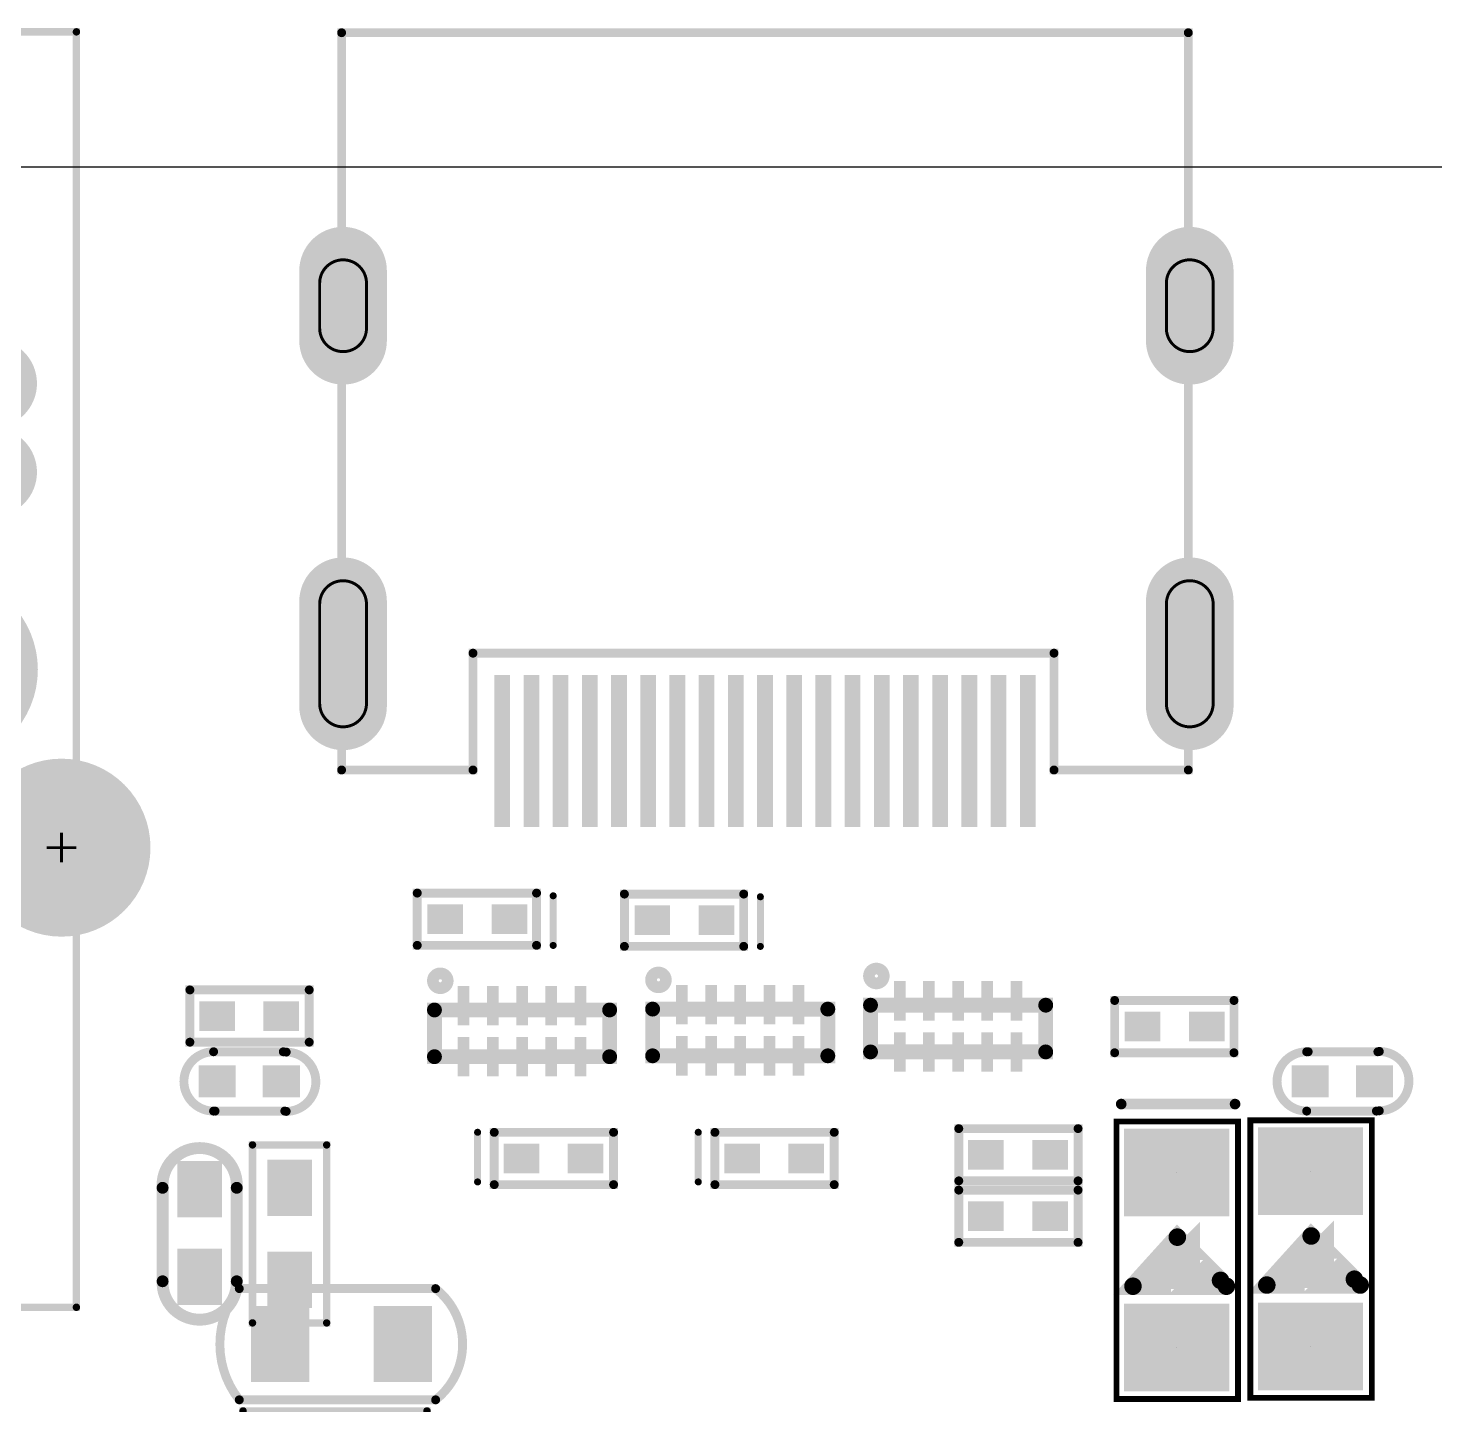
# Model space of a CAD drawing. Extents: x 68 to 180, y 55 to 144.
# Drawn here: x 100.83 to 124.92, y 116.57 to 140.15 of the extents above; entities that cross this region are included whole.
import ezdxf

# ---------------------------------------------------------------- set-up
doc = ezdxf.new("R2010")
doc.units = 0
doc.header["$MEASUREMENT"] = 0
doc.layers.get('0').update_dxf_attribs({"linetype": 'CONTINUOUS'})
for name, color, linetype in [('BOARD_OUTLINE_00', 2, 'CONTINUOUS'), ('DRIL_NPLTE_THRU_01', 16, 'CONTINUOUS'), ('DRIL_NPLTE_THRU_02', 4, 'CONTINUOUS'), ('DRIL_NPLTE_THRU_03', 96, 'CONTINUOUS'), ('DRIL_NPLTE_THRU_04', 136, 'CONTINUOUS'), ('DRIL_NPLTE_THRU_05', 34, 'CONTINUOUS'), ('DRIL_NPLTE_THRU_06', 176, 'CONTINUOUS'), ('DRIL_PLTE_THRU_01', 16, 'CONTINUOUS'), ('DRIL_PLTE_THRU_02', 4, 'CONTINUOUS'), ('DRIL_PLTE_THRU_03', 96, 'CONTINUOUS'), ('DRIL_PLTE_THRU_04', 136, 'CONTINUOUS'), ('DRIL_PLTE_THRU_05', 34, 'CONTINUOUS'), ('DRIL_PLTE_THRU_06', 176, 'CONTINUOUS'), ('DRIL_SYMBOL', 2, 'CONTINUOUS'), ('PADS_BOT', 5, 'CONTINUOUS'), ('PADS_INNER', 1, 'CONTINUOUS'), ('PADS_TOP', 1, 'CONTINUOUS'), ('PADS_XR_04', 4, 'CONTINUOUS'), ('PART_BOT_2DLINE_00', 253, 'CONTINUOUS'), ('PART_TOP_2DLINE_00', 67, 'CONTINUOUS'), ('PART_TOP_2DLINE_129', 130, 'CONTINUOUS')]:
    doc.layers.add(name, color=color, linetype=linetype)

# ---------------------------------------------------------------- blocks, each defined once
blk = doc.blocks.new('BOARD_5728')
at = {"layer": 'BOARD_OUTLINE_00', "const_width": 0.0254}
blk.add_lwpolyline([(0, -12.664, -0.306685), (1, -11.664), (110.44, -11.664, -0.233627), (111.44, -12.664), (111.44, -92.464, -0.199366), (110.44, -93.464), (1, -93.464, -0.298113), (0, -92.464), (0, -85.073), (12, -85.073), (12, -50.989), (2.337, -50.989), (2.356, -32.194), (0, -32.194)], format="xyb", close=True, dxfattribs=at)
blk = doc.blocks.new('SMOOTH_0$2032')
at = {"const_width": 0.1016}
blk.add_lwpolyline([(-0.0508, 0, 1), (0.0508, 0, 1)], format="xyb", close=True, dxfattribs=at)
blk = doc.blocks.new('PART_BODY_TOP_5734')
at = {"layer": 'PART_TOP_2DLINE_00', "const_width": 0.2032}
blk.add_lwpolyline([(-0.025146, 0.635), (1.575054, 0.635, -1.036434944), (1.575054, -0.635), (-0.025146, -0.635, -1.07236871)], format="xyb", close=True, dxfattribs=at)
at = {"layer": 'PART_TOP_2DLINE_00'}
for p in [(-0.025146, 0.635), (1.575054, 0.635), (-0.025146, -0.635), (1.575054, -0.635)]:
    blk.add_blockref('SMOOTH_0$2032', p, dxfattribs=at)
blk = doc.blocks.new('DRIL_HOLE_0')
blk.add_lwpolyline([(0, 0, 1), (0, 0, 1)], format="xyb", close=True)
blk = doc.blocks.new('PAD_0')
blk.add_lwpolyline([(0, 0, 1), (0, 0, 1)], format="xyb", close=True)
blk = doc.blocks.new('PAD_7')
at = {"const_width": 0.762}
blk.add_lwpolyline([(-0.4826, 0), (0.4826, 0)], dxfattribs=at)
blk = doc.blocks.new('STK_TOP_19')
at = {"layer": 'DRIL_PLTE_THRU_01'}
blk.add_blockref('DRIL_HOLE_0', (0, 0), dxfattribs=at)
at = {"layer": 'DRIL_PLTE_THRU_02'}
blk.add_blockref('DRIL_HOLE_0', (0, 0), dxfattribs=at)
at = {"layer": 'DRIL_PLTE_THRU_03'}
blk.add_blockref('DRIL_HOLE_0', (0, 0), dxfattribs=at)
at = {"layer": 'DRIL_PLTE_THRU_04'}
blk.add_blockref('DRIL_HOLE_0', (0, 0), dxfattribs=at)
at = {"layer": 'DRIL_PLTE_THRU_05'}
blk.add_blockref('DRIL_HOLE_0', (0, 0), dxfattribs=at)
at = {"layer": 'DRIL_PLTE_THRU_06'}
blk.add_blockref('DRIL_HOLE_0', (0, 0), dxfattribs=at)
at = {"layer": 'PADS_BOT'}
blk.add_blockref('PAD_0', (0, 0), dxfattribs=at)
at = {"layer": 'PADS_INNER'}
blk.add_blockref('PAD_0', (0, 0), dxfattribs=at)
at = {"layer": 'PADS_TOP'}
blk.add_blockref('PAD_7', (0, 0), dxfattribs=at)
blk = doc.blocks.new('SYM_TOP_17')
for name, p in [('PART_BODY_TOP_5734', (0, 0)), ('STK_TOP_19', (0, 0)), ('STK_TOP_19', (1.500124, 0))]:
    blk.add_blockref(name, p)
blk = doc.blocks.new('PART_TOP_42')
blk.add_blockref('SYM_TOP_17', (0, 0))
blk = doc.blocks.new('SMOOTH_0$1524')
at = {"const_width": 0.0762}
blk.add_lwpolyline([(-0.0381, 0, 1), (0.0381, 0, 1)], format="xyb", close=True, dxfattribs=at)
blk = doc.blocks.new('PART_BODY_BOT_5737')
at = {"layer": 'PART_BOT_2DLINE_00', "const_width": 0.1524}
blk.add_lwpolyline([(-1.750822, 0.96266), (1.61183, 0.96266, -0.486113236), (1.61183, -0.94234), (-1.750822, -0.94234, -0.348726164)], format="xyb", close=True, dxfattribs=at)
at = {"layer": 'PART_BOT_2DLINE_00'}
for p in [(-1.750822, 0.96266), (1.61183, 0.96266), (-1.750822, -0.94234), (1.61183, -0.94234)]:
    blk.add_blockref('SMOOTH_0$1524', p, dxfattribs=at)
blk = doc.blocks.new('PAD_8')
at = {"const_width": 0.999998}
blk.add_lwpolyline([(-0.649986, 0), (0.649986, 0)], dxfattribs=at)
blk = doc.blocks.new('STK_BOT_21')
at = {"layer": 'DRIL_PLTE_THRU_01'}
blk.add_blockref('DRIL_HOLE_0', (0, 0), dxfattribs=at)
at = {"layer": 'DRIL_PLTE_THRU_02'}
blk.add_blockref('DRIL_HOLE_0', (0, 0), dxfattribs=at)
at = {"layer": 'DRIL_PLTE_THRU_03'}
blk.add_blockref('DRIL_HOLE_0', (0, 0), dxfattribs=at)
at = {"layer": 'DRIL_PLTE_THRU_04'}
blk.add_blockref('DRIL_HOLE_0', (0, 0), dxfattribs=at)
at = {"layer": 'DRIL_PLTE_THRU_05'}
blk.add_blockref('DRIL_HOLE_0', (0, 0), dxfattribs=at)
at = {"layer": 'DRIL_PLTE_THRU_06'}
blk.add_blockref('DRIL_HOLE_0', (0, 0), dxfattribs=at)
at = {"layer": 'PADS_BOT', "rotation": 90}
blk.add_blockref('PAD_8', (0, 0), dxfattribs=at)
at = {"layer": 'PADS_INNER'}
blk.add_blockref('PAD_0', (0, 0), dxfattribs=at)
at = {"layer": 'PADS_TOP'}
blk.add_blockref('PAD_0', (0, 0), dxfattribs=at)
blk = doc.blocks.new('SYM_BOT_20')
for name, p in [('PART_BODY_BOT_5737', (0, 0)), ('STK_BOT_21', (-1.050036, 0.004572)), ('STK_BOT_21', (1.050036, 0.004572))]:
    blk.add_blockref(name, p)
blk = doc.blocks.new('PART_BOT_54')
blk.add_blockref('SYM_BOT_20', (0, 0))
blk = doc.blocks.new('SMOOTH_0$127')
at = {"const_width": 0.0635}
blk.add_lwpolyline([(-0.03175, 0, 1), (0.03175, 0, 1)], format="xyb", close=True, dxfattribs=at)
blk = doc.blocks.new('PART_BODY_BOT_5740')
at = {"layer": 'PART_BOT_2DLINE_00', "const_width": 0.127}
blk.add_lwpolyline([(-1.6, 1.25), (1.55, 1.25), (1.55, -1.25), (-1.6, -1.25)], close=True, dxfattribs=at)
at = {"layer": 'PART_BOT_2DLINE_00'}
for p in [(-1.6, 1.25), (1.55, 1.25), (-1.6, -1.25), (1.55, -1.25)]:
    blk.add_blockref('SMOOTH_0$127', p, dxfattribs=at)
blk = doc.blocks.new('PAD_9')
at = {"const_width": 1}
blk.add_lwpolyline([(-1.1, 0), (1.1, 0)], dxfattribs=at)
blk = doc.blocks.new('STK_BOT_25')
at = {"layer": 'DRIL_NPLTE_THRU_01'}
blk.add_blockref('DRIL_HOLE_0', (0, 0), dxfattribs=at)
at = {"layer": 'DRIL_NPLTE_THRU_02'}
blk.add_blockref('DRIL_HOLE_0', (0, 0), dxfattribs=at)
at = {"layer": 'DRIL_NPLTE_THRU_03'}
blk.add_blockref('DRIL_HOLE_0', (0, 0), dxfattribs=at)
at = {"layer": 'DRIL_NPLTE_THRU_04'}
blk.add_blockref('DRIL_HOLE_0', (0, 0), dxfattribs=at)
at = {"layer": 'DRIL_NPLTE_THRU_05'}
blk.add_blockref('DRIL_HOLE_0', (0, 0), dxfattribs=at)
at = {"layer": 'DRIL_NPLTE_THRU_06'}
blk.add_blockref('DRIL_HOLE_0', (0, 0), dxfattribs=at)
at = {"layer": 'PADS_BOT', "rotation": 90}
blk.add_blockref('PAD_9', (0, 0), dxfattribs=at)
at = {"layer": 'PADS_INNER'}
blk.add_blockref('PAD_0', (0, 0), dxfattribs=at)
at = {"layer": 'PADS_TOP'}
blk.add_blockref('PAD_0', (0, 0), dxfattribs=at)
blk = doc.blocks.new('SYM_BOT_23')
for name, p in [('STK_BOT_25', (-0.85, 0)), ('STK_BOT_25', (0.85, 0)), ('PART_BODY_BOT_5740', (0, 0))]:
    blk.add_blockref(name, p)
blk = doc.blocks.new('PART_BOT_56')
blk.add_blockref('SYM_BOT_23', (0, 0))
blk = doc.blocks.new('SMOOTH_0$0508')
at = {"const_width": 0.0254}
blk.add_lwpolyline([(-0.0127, 0, 1), (0.0127, 0, 1)], format="xyb", close=True, dxfattribs=at)
blk = doc.blocks.new('PART_BODY_TOP_5752')
at = {"layer": 'PART_TOP_2DLINE_00', "const_width": 0.152}
blk.add_lwpolyline([(11.75, -0.325), (11.75, 12.3), (-2.75, 12.3), (-2.75, -0.325), (-0.5, -0.325), (-0.5, 1.675), (9.45, 1.675), (9.45, -0.325)], close=True, dxfattribs=at)
at = {"layer": 'PART_TOP_2DLINE_129', "const_width": 0.0508}
for points in [[(-3.126, 7.24), (-3.126, 8.01, -1), (-2.324, 8.01), (-2.324, 7.24, -1)], [(11.374, 7.24), (11.374, 8.01, -1), (12.176, 8.01), (12.176, 7.24, -1)], [(-3.126, 0.815), (-3.126, 2.515, -1), (-2.324, 2.515), (-2.324, 0.815, -1)], [(11.374, 0.815), (11.374, 2.515, -1), (12.176, 2.515), (12.176, 0.815, -1)]]:
    blk.add_lwpolyline(points, format="xyb", close=True, dxfattribs=at)
at = {"layer": 'PART_TOP_2DLINE_00'}
for p in [(-2.75, 12.3), (11.75, 12.3), (-0.5, 1.675), (9.45, 1.675), (-2.75, -0.325), (-0.5, -0.325), (9.45, -0.325), (11.75, -0.325)]:
    blk.add_blockref('SMOOTH_0$1524', p, dxfattribs=at)
at = {"layer": 'PART_TOP_2DLINE_129'}
for p in [(-3.126, 8.01), (11.374, 8.01), (-3.126, 7.24), (11.374, 7.24), (-3.126, 2.515), (11.374, 2.515), (-3.126, 0.815), (11.374, 0.815)]:
    blk.add_blockref('SMOOTH_0$0508', p, dxfattribs=at)
blk = doc.blocks.new('PAD_26')
at = {"const_width": 0.27}
blk.add_lwpolyline([(-1.3, 0), (1.3, 0)], dxfattribs=at)
blk = doc.blocks.new('STK_TOP_44')
at = {"layer": 'DRIL_PLTE_THRU_01'}
blk.add_blockref('DRIL_HOLE_0', (0, 0), dxfattribs=at)
at = {"layer": 'DRIL_PLTE_THRU_02'}
blk.add_blockref('DRIL_HOLE_0', (0, 0), dxfattribs=at)
at = {"layer": 'DRIL_PLTE_THRU_03'}
blk.add_blockref('DRIL_HOLE_0', (0, 0), dxfattribs=at)
at = {"layer": 'DRIL_PLTE_THRU_04'}
blk.add_blockref('DRIL_HOLE_0', (0, 0), dxfattribs=at)
at = {"layer": 'DRIL_PLTE_THRU_05'}
blk.add_blockref('DRIL_HOLE_0', (0, 0), dxfattribs=at)
at = {"layer": 'DRIL_PLTE_THRU_06'}
blk.add_blockref('DRIL_HOLE_0', (0, 0), dxfattribs=at)
at = {"layer": 'PADS_BOT'}
blk.add_blockref('PAD_0', (0, 0), dxfattribs=at)
at = {"layer": 'PADS_INNER'}
blk.add_blockref('PAD_0', (0, 0), dxfattribs=at)
at = {"layer": 'PADS_TOP', "rotation": 90}
blk.add_blockref('PAD_26', (0, 0), dxfattribs=at)
blk = doc.blocks.new('DRIL_SLOT_0003100062000000900')
at = {"const_width": 0.4}
blk.add_lwpolyline([(0.2, -0.4), (0.2, 0.4, 1), (-0.2, 0.4), (-0.2, -0.4, 1)], format="xyb", close=True, dxfattribs=at)
blk = doc.blocks.new('PAD_27')
at = {"const_width": 0.75}
blk.add_lwpolyline([(-0.6, -0.375), (0.6, -0.375, 1), (0.6, 0.375), (-0.6, 0.375, 1)], format="xyb", close=True, dxfattribs=at)
blk = doc.blocks.new('STK_TOP_45')
at = {"layer": 'DRIL_PLTE_THRU_01'}
blk.add_blockref('DRIL_SLOT_0003100062000000900', (0, 0), dxfattribs=at)
at = {"layer": 'DRIL_PLTE_THRU_02'}
blk.add_blockref('DRIL_SLOT_0003100062000000900', (0, 0), dxfattribs=at)
at = {"layer": 'DRIL_PLTE_THRU_03'}
blk.add_blockref('DRIL_SLOT_0003100062000000900', (0, 0), dxfattribs=at)
at = {"layer": 'DRIL_PLTE_THRU_04'}
blk.add_blockref('DRIL_SLOT_0003100062000000900', (0, 0), dxfattribs=at)
at = {"layer": 'DRIL_PLTE_THRU_05'}
blk.add_blockref('DRIL_SLOT_0003100062000000900', (0, 0), dxfattribs=at)
at = {"layer": 'DRIL_PLTE_THRU_06'}
blk.add_blockref('DRIL_SLOT_0003100062000000900', (0, 0), dxfattribs=at)
at = {"layer": 'PADS_BOT', "rotation": 90}
blk.add_blockref('PAD_27', (0, 0), dxfattribs=at)
at = {"layer": 'PADS_INNER', "rotation": 90}
blk.add_blockref('PAD_27', (0, 0), dxfattribs=at)
at = {"layer": 'PADS_TOP', "rotation": 90}
blk.add_blockref('PAD_27', (0, 0), dxfattribs=at)
blk = doc.blocks.new('DRIL_SLOT_0003900098000000900')
at = {"const_width": 0.5}
blk.add_lwpolyline([(0.25, -0.75), (0.25, 0.75, 1), (-0.25, 0.75), (-0.25, -0.75, 1)], format="xyb", close=True, dxfattribs=at)
blk = doc.blocks.new('PAD_28')
at = {"const_width": 0.75}
blk.add_lwpolyline([(-0.9, -0.375), (0.9, -0.375, 1), (0.9, 0.375), (-0.9, 0.375, 1)], format="xyb", close=True, dxfattribs=at)
blk = doc.blocks.new('STK_TOP_46')
at = {"layer": 'DRIL_PLTE_THRU_01'}
blk.add_blockref('DRIL_SLOT_0003900098000000900', (0, 0), dxfattribs=at)
at = {"layer": 'DRIL_PLTE_THRU_02'}
blk.add_blockref('DRIL_SLOT_0003900098000000900', (0, 0), dxfattribs=at)
at = {"layer": 'DRIL_PLTE_THRU_03'}
blk.add_blockref('DRIL_SLOT_0003900098000000900', (0, 0), dxfattribs=at)
at = {"layer": 'DRIL_PLTE_THRU_04'}
blk.add_blockref('DRIL_SLOT_0003900098000000900', (0, 0), dxfattribs=at)
at = {"layer": 'DRIL_PLTE_THRU_05'}
blk.add_blockref('DRIL_SLOT_0003900098000000900', (0, 0), dxfattribs=at)
at = {"layer": 'DRIL_PLTE_THRU_06'}
blk.add_blockref('DRIL_SLOT_0003900098000000900', (0, 0), dxfattribs=at)
at = {"layer": 'PADS_BOT', "rotation": 90}
blk.add_blockref('PAD_28', (0, 0), dxfattribs=at)
at = {"layer": 'PADS_INNER', "rotation": 90}
blk.add_blockref('PAD_28', (0, 0), dxfattribs=at)
at = {"layer": 'PADS_TOP', "rotation": 90}
blk.add_blockref('PAD_28', (0, 0), dxfattribs=at)
blk = doc.blocks.new('SYM_TOP_35')
for name, p in [('PART_BODY_TOP_5752', (0, 0)), ('STK_TOP_45', (-2.725, 7.625)), ('STK_TOP_45', (11.775, 7.625)), ('STK_TOP_46', (-2.725, 1.665)), ('STK_TOP_46', (11.775, 1.665)), ('STK_TOP_44', (0, 0)), ('STK_TOP_44', (0.5, 0)), ('STK_TOP_44', (1, 0)), ('STK_TOP_44', (1.5, 0)), ('STK_TOP_44', (2, 0)), ('STK_TOP_44', (2.5, 0)), ('STK_TOP_44', (3, 0)), ('STK_TOP_44', (3.5, 0)), ('STK_TOP_44', (4, 0)), ('STK_TOP_44', (4.5, 0)), ('STK_TOP_44', (5, 0)), ('STK_TOP_44', (5.5, 0)), ('STK_TOP_44', (6, 0)), ('STK_TOP_44', (6.5, 0)), ('STK_TOP_44', (7, 0)), ('STK_TOP_44', (7.5, 0)), ('STK_TOP_44', (8, 0)), ('STK_TOP_44', (8.5, 0)), ('STK_TOP_44', (9, 0))]:
    blk.add_blockref(name, p)
blk = doc.blocks.new('PART_TOP_82')
blk.add_blockref('SYM_TOP_35', (0, 0))
blk = doc.blocks.new('PART_BODY_TOP_5755')
at = {"layer": 'PART_TOP_2DLINE_00', "const_width": 0.127}
blk.add_lwpolyline([(-7.999984, -10.919968), (-7.999984, 10.919968), (7.999986, 10.919968), (7.999986, -10.919968), (-7.999984, -10.919968)], dxfattribs=at)
at = {"layer": 'PART_TOP_2DLINE_00'}
for p in [(-7.999984, 10.919968), (7.999986, 10.919968), (-7.999984, -10.919968), (-7.999984, -10.919968), (7.999986, -10.919968)]:
    blk.add_blockref('SMOOTH_0$127', p, dxfattribs=at)
blk = doc.blocks.new('DRIL_SYMBOL_0$89')
at = {"layer": 'DRIL_SYMBOL', "const_width": 0.0508}
for points in [[(0, -0.254), (0, 0.254)], [(-0.254, 0), (0.254, 0)]]:
    blk.add_lwpolyline(points, dxfattribs=at)
blk = doc.blocks.new('DRIL_HOLE_0$89')
at = {"const_width": 0.445}
blk.add_lwpolyline([(-0.2225, 0, 1), (0.2225, 0, 1)], format="xyb", close=True, dxfattribs=at)
blk.add_blockref('DRIL_SYMBOL_0$89', (0, 0))
blk = doc.blocks.new('PAD_30')
at = {"const_width": 1.5}
blk.add_lwpolyline([(-0.75, 0), (0.75, 0)], dxfattribs=at)
blk = doc.blocks.new('PAD_31')
at = {"const_width": 1.599945}
blk.add_lwpolyline([(-0.799972, 0), (0.799972, 0)], dxfattribs=at)
blk = doc.blocks.new('STK_TOP_50')
at = {"layer": 'DRIL_PLTE_THRU_01'}
blk.add_blockref('DRIL_HOLE_0$89', (0, 0), dxfattribs=at)
at = {"layer": 'DRIL_PLTE_THRU_02'}
blk.add_blockref('DRIL_HOLE_0$89', (0, 0), dxfattribs=at)
at = {"layer": 'DRIL_PLTE_THRU_03'}
blk.add_blockref('DRIL_HOLE_0$89', (0, 0), dxfattribs=at)
at = {"layer": 'DRIL_PLTE_THRU_04'}
blk.add_blockref('DRIL_HOLE_0$89', (0, 0), dxfattribs=at)
at = {"layer": 'DRIL_PLTE_THRU_05'}
blk.add_blockref('DRIL_HOLE_0$89', (0, 0), dxfattribs=at)
at = {"layer": 'DRIL_PLTE_THRU_06'}
blk.add_blockref('DRIL_HOLE_0$89', (0, 0), dxfattribs=at)
at = {"layer": 'PADS_BOT'}
blk.add_blockref('PAD_30', (0, 0), dxfattribs=at)
at = {"layer": 'PADS_INNER'}
blk.add_blockref('PAD_30', (0, 0), dxfattribs=at)
at = {"layer": 'PADS_TOP'}
blk.add_blockref('PAD_30', (0, 0), dxfattribs=at)
at = {"layer": 'PADS_XR_04'}
blk.add_blockref('PAD_31', (0, 0), dxfattribs=at)
blk = doc.blocks.new('DRIL_SYMBOL_0$8999213333')
at = {"layer": 'DRIL_SYMBOL', "const_width": 0.0508}
for points in [[(0, -0.254), (0, 0.254)], [(-0.254, 0), (0.254, 0)]]:
    blk.add_lwpolyline(points, dxfattribs=at)
blk = doc.blocks.new('DRIL_HOLE_0$8999213333')
at = {"const_width": 0.44996}
blk.add_lwpolyline([(-0.22498, 0, 1), (0.22498, 0, 1)], format="xyb", close=True, dxfattribs=at)
blk.add_blockref('DRIL_SYMBOL_0$8999213333', (0, 0))
blk = doc.blocks.new('PAD_32')
at = {"const_width": 0.75}
blk.add_lwpolyline([(0, -0.375, 1), (0, 0.375, 1)], format="xyb", close=True, dxfattribs=at)
blk = doc.blocks.new('PAD_33')
at = {"const_width": 0.799972}
blk.add_lwpolyline([(0, -0.399986, 1), (0, 0.399986, 1)], format="xyb", close=True, dxfattribs=at)
blk = doc.blocks.new('STK_TOP_49')
at = {"layer": 'DRIL_PLTE_THRU_01'}
blk.add_blockref('DRIL_HOLE_0$8999213333', (0, 0), dxfattribs=at)
at = {"layer": 'DRIL_PLTE_THRU_02'}
blk.add_blockref('DRIL_HOLE_0$8999213333', (0, 0), dxfattribs=at)
at = {"layer": 'DRIL_PLTE_THRU_03'}
blk.add_blockref('DRIL_HOLE_0$8999213333', (0, 0), dxfattribs=at)
at = {"layer": 'DRIL_PLTE_THRU_04'}
blk.add_blockref('DRIL_HOLE_0$8999213333', (0, 0), dxfattribs=at)
at = {"layer": 'DRIL_PLTE_THRU_05'}
blk.add_blockref('DRIL_HOLE_0$8999213333', (0, 0), dxfattribs=at)
at = {"layer": 'DRIL_PLTE_THRU_06'}
blk.add_blockref('DRIL_HOLE_0$8999213333', (0, 0), dxfattribs=at)
at = {"layer": 'PADS_BOT'}
blk.add_blockref('PAD_32', (0, 0), dxfattribs=at)
at = {"layer": 'PADS_INNER'}
blk.add_blockref('PAD_32', (0, 0), dxfattribs=at)
at = {"layer": 'PADS_TOP'}
blk.add_blockref('PAD_32', (0, 0), dxfattribs=at)
at = {"layer": 'PADS_XR_04'}
blk.add_blockref('PAD_33', (0, 0), dxfattribs=at)
blk = doc.blocks.new('DRIL_SLOT_0004000051000000000')
at = {"const_width": 0.51}
blk.add_lwpolyline([(-0.14, -0.255), (0.14, -0.255, 1), (0.14, 0.255), (-0.14, 0.255, 1)], format="xyb", close=True, dxfattribs=at)
blk = doc.blocks.new('PAD_6')
at = {"const_width": 0.762}
blk.add_lwpolyline([(0, -0.381, 1), (0, 0.381, 1)], format="xyb", close=True, dxfattribs=at)
blk = doc.blocks.new('PAD_34')
at = {"const_width": 0.889}
blk.add_lwpolyline([(0, -0.4445, 1), (0, 0.4445, 1)], format="xyb", close=True, dxfattribs=at)
blk = doc.blocks.new('PAD_35')
at = {"const_width": 0.762}
blk.add_lwpolyline([(-0.238, -0.381), (0.238, -0.381, 1), (0.238, 0.381), (-0.238, 0.381, 1)], format="xyb", close=True, dxfattribs=at)
blk = doc.blocks.new('STK_TOP_51')
at = {"layer": 'DRIL_PLTE_THRU_01'}
blk.add_blockref('DRIL_SLOT_0004000051000000000', (0, 0), dxfattribs=at)
at = {"layer": 'DRIL_PLTE_THRU_02'}
blk.add_blockref('DRIL_SLOT_0004000051000000000', (0, 0), dxfattribs=at)
at = {"layer": 'DRIL_PLTE_THRU_03'}
blk.add_blockref('DRIL_SLOT_0004000051000000000', (0, 0), dxfattribs=at)
at = {"layer": 'DRIL_PLTE_THRU_04'}
blk.add_blockref('DRIL_SLOT_0004000051000000000', (0, 0), dxfattribs=at)
at = {"layer": 'DRIL_PLTE_THRU_05'}
blk.add_blockref('DRIL_SLOT_0004000051000000000', (0, 0), dxfattribs=at)
at = {"layer": 'DRIL_PLTE_THRU_06'}
blk.add_blockref('DRIL_SLOT_0004000051000000000', (0, 0), dxfattribs=at)
at = {"layer": 'PADS_BOT'}
blk.add_blockref('PAD_6', (0, 0), dxfattribs=at)
at = {"layer": 'PADS_INNER'}
blk.add_blockref('PAD_6', (0, 0), dxfattribs=at)
at = {"layer": 'PADS_TOP'}
blk.add_blockref('PAD_35', (0, 0), dxfattribs=at)
at = {"layer": 'PADS_XR_04'}
blk.add_blockref('PAD_34', (0, 0), dxfattribs=at)
blk = doc.blocks.new('DRIL_SYMBOL_3$24993')
at = {"layer": 'DRIL_SYMBOL', "const_width": 0.0508}
for points in [[(0, -0.254), (0, 0.254)], [(-0.254, 0), (0.254, 0)]]:
    blk.add_lwpolyline(points, dxfattribs=at)
blk = doc.blocks.new('DRIL_HOLE_3$24993')
at = {"const_width": 1.624965}
blk.add_lwpolyline([(-0.812482, 0, 1), (0.812482, 0, 1)], format="xyb", close=True, dxfattribs=at)
blk.add_blockref('DRIL_SYMBOL_3$24993', (0, 0))
blk = doc.blocks.new('PAD_36')
at = {"const_width": 1.624964}
blk.add_lwpolyline([(0, -0.812482, 1), (0, 0.812482, 1)], format="xyb", close=True, dxfattribs=at)
blk = doc.blocks.new('STK_TOP_52')
at = {"layer": 'DRIL_NPLTE_THRU_01'}
blk.add_blockref('DRIL_HOLE_3$24993', (0, 0), dxfattribs=at)
at = {"layer": 'DRIL_NPLTE_THRU_02'}
blk.add_blockref('DRIL_HOLE_3$24993', (0, 0), dxfattribs=at)
at = {"layer": 'DRIL_NPLTE_THRU_03'}
blk.add_blockref('DRIL_HOLE_3$24993', (0, 0), dxfattribs=at)
at = {"layer": 'DRIL_NPLTE_THRU_04'}
blk.add_blockref('DRIL_HOLE_3$24993', (0, 0), dxfattribs=at)
at = {"layer": 'DRIL_NPLTE_THRU_05'}
blk.add_blockref('DRIL_HOLE_3$24993', (0, 0), dxfattribs=at)
at = {"layer": 'DRIL_NPLTE_THRU_06'}
blk.add_blockref('DRIL_HOLE_3$24993', (0, 0), dxfattribs=at)
at = {"layer": 'PADS_BOT'}
blk.add_blockref('PAD_36', (0, 0), dxfattribs=at)
at = {"layer": 'PADS_INNER'}
blk.add_blockref('PAD_36', (0, 0), dxfattribs=at)
at = {"layer": 'PADS_TOP'}
blk.add_blockref('PAD_36', (0, 0), dxfattribs=at)
at = {"layer": 'PADS_XR_04'}
blk.add_blockref('PAD_36', (0, 0), dxfattribs=at)
blk = doc.blocks.new('DRIL_SYMBOL_3$2499293333')
at = {"layer": 'DRIL_SYMBOL', "const_width": 0.0508}
for points in [[(0, -0.254), (0, 0.254)], [(-0.254, 0), (0.254, 0)]]:
    blk.add_lwpolyline(points, dxfattribs=at)
blk = doc.blocks.new('DRIL_HOLE_3$2499293333')
at = {"const_width": 1.624965}
blk.add_lwpolyline([(-0.812482, 0, 1), (0.812482, 0, 1)], format="xyb", close=True, dxfattribs=at)
blk.add_blockref('DRIL_SYMBOL_3$2499293333', (0, 0))
blk = doc.blocks.new('STK_TOP_53')
at = {"layer": 'DRIL_PLTE_THRU_01'}
blk.add_blockref('DRIL_HOLE_3$2499293333', (0, 0), dxfattribs=at)
at = {"layer": 'DRIL_PLTE_THRU_02'}
blk.add_blockref('DRIL_HOLE_3$2499293333', (0, 0), dxfattribs=at)
at = {"layer": 'DRIL_PLTE_THRU_03'}
blk.add_blockref('DRIL_HOLE_3$2499293333', (0, 0), dxfattribs=at)
at = {"layer": 'DRIL_PLTE_THRU_04'}
blk.add_blockref('DRIL_HOLE_3$2499293333', (0, 0), dxfattribs=at)
at = {"layer": 'DRIL_PLTE_THRU_05'}
blk.add_blockref('DRIL_HOLE_3$2499293333', (0, 0), dxfattribs=at)
at = {"layer": 'DRIL_PLTE_THRU_06'}
blk.add_blockref('DRIL_HOLE_3$2499293333', (0, 0), dxfattribs=at)
at = {"layer": 'PADS_BOT'}
blk.add_blockref('PAD_36', (0, 0), dxfattribs=at)
at = {"layer": 'PADS_INNER'}
blk.add_blockref('PAD_36', (0, 0), dxfattribs=at)
at = {"layer": 'PADS_TOP'}
blk.add_blockref('PAD_36', (0, 0), dxfattribs=at)
at = {"layer": 'PADS_XR_04'}
blk.add_blockref('PAD_36', (0, 0), dxfattribs=at)
blk = doc.blocks.new('DRIL_SYMBOL_1$63')
at = {"layer": 'DRIL_SYMBOL', "const_width": 0.0508}
for points in [[(0, -0.254), (0, 0.254)], [(-0.254, 0), (0.254, 0)]]:
    blk.add_lwpolyline(points, dxfattribs=at)
blk = doc.blocks.new('DRIL_HOLE_1$63')
at = {"const_width": 0.815}
blk.add_lwpolyline([(-0.4075, 0, 1), (0.4075, 0, 1)], format="xyb", close=True, dxfattribs=at)
blk.add_blockref('DRIL_SYMBOL_1$63', (0, 0))
blk = doc.blocks.new('PAD_37')
at = {"const_width": 1.27}
blk.add_lwpolyline([(0, -0.635, 1), (0, 0.635, 1)], format="xyb", close=True, dxfattribs=at)
blk = doc.blocks.new('PAD_38')
at = {"const_width": 1.524}
blk.add_lwpolyline([(0, -0.762, 1), (0, 0.762, 1)], format="xyb", close=True, dxfattribs=at)
blk = doc.blocks.new('STK_TOP_54')
at = {"layer": 'DRIL_PLTE_THRU_01'}
blk.add_blockref('DRIL_HOLE_1$63', (0, 0), dxfattribs=at)
at = {"layer": 'DRIL_PLTE_THRU_02'}
blk.add_blockref('DRIL_HOLE_1$63', (0, 0), dxfattribs=at)
at = {"layer": 'DRIL_PLTE_THRU_03'}
blk.add_blockref('DRIL_HOLE_1$63', (0, 0), dxfattribs=at)
at = {"layer": 'DRIL_PLTE_THRU_04'}
blk.add_blockref('DRIL_HOLE_1$63', (0, 0), dxfattribs=at)
at = {"layer": 'DRIL_PLTE_THRU_05'}
blk.add_blockref('DRIL_HOLE_1$63', (0, 0), dxfattribs=at)
at = {"layer": 'DRIL_PLTE_THRU_06'}
blk.add_blockref('DRIL_HOLE_1$63', (0, 0), dxfattribs=at)
at = {"layer": 'PADS_BOT'}
blk.add_blockref('PAD_37', (0, 0), dxfattribs=at)
at = {"layer": 'PADS_INNER'}
blk.add_blockref('PAD_37', (0, 0), dxfattribs=at)
at = {"layer": 'PADS_TOP'}
blk.add_blockref('PAD_37', (0, 0), dxfattribs=at)
at = {"layer": 'PADS_XR_04'}
blk.add_blockref('PAD_38', (0, 0), dxfattribs=at)
blk = doc.blocks.new('SYM_TOP_38')
for name, p in [('PART_BODY_TOP_5755', (0, 0)), ('STK_TOP_51', (-6.32511, 4.89991)), ('STK_TOP_51', (-3.78511, 4.89991)), ('STK_TOP_51', (3.78511, 4.89991)), ('STK_TOP_51', (6.32511, 4.89991)), ('STK_TOP_51', (-6.32511, 3.37998)), ('STK_TOP_51', (-3.78511, 3.37998)), ('STK_TOP_51', (3.78511, 3.37998)), ('STK_TOP_51', (6.32511, 3.37998)), ('STK_TOP_52', (-5.715, 0)), ('STK_TOP_53', (5.715, 0)), ('STK_TOP_54', (-7.74497, -3.05003)), ('STK_TOP_54', (7.74497, -3.05003)), ('STK_TOP_49', (-5.72, -6.35)), ('STK_TOP_49', (-3.18, -6.35)), ('STK_TOP_49', (-0.64, -6.35)), ('STK_TOP_49', (1.9, -6.35)), ('STK_TOP_49', (4.44, -6.35)), ('STK_TOP_49', (-4.44, -8.89)), ('STK_TOP_49', (-1.9, -8.89)), ('STK_TOP_49', (0.64, -8.89)), ('STK_TOP_49', (3.18, -8.89)), ('STK_TOP_50', (5.72, -8.89))]:
    blk.add_blockref(name, p)
blk = doc.blocks.new('PART_TOP_84')
blk.add_blockref('SYM_TOP_38', (0, 0))
blk = doc.blocks.new('PART_BODY_TOP_5731')
at = {"layer": 'PART_TOP_2DLINE_00', "const_width": 0.152}
blk.add_lwpolyline([(-1.028, -0.449), (-1.028, 0.446), (1.015, 0.446), (1.015, -0.449)], close=True, dxfattribs=at)
at = {"layer": 'PART_TOP_2DLINE_00'}
for p in [(-1.028, 0.446), (1.015, 0.446), (-1.028, -0.449), (1.015, -0.449)]:
    blk.add_blockref('SMOOTH_0$1524', p, dxfattribs=at)
blk = doc.blocks.new('PAD_1')
at = {"const_width": 0.508}
blk.add_lwpolyline([(-0.305, 0), (0.305, 0)], dxfattribs=at)
blk = doc.blocks.new('STK_TOP_14')
at = {"layer": 'DRIL_PLTE_THRU_01'}
blk.add_blockref('DRIL_HOLE_0', (0, 0), dxfattribs=at)
at = {"layer": 'DRIL_PLTE_THRU_02'}
blk.add_blockref('DRIL_HOLE_0', (0, 0), dxfattribs=at)
at = {"layer": 'DRIL_PLTE_THRU_03'}
blk.add_blockref('DRIL_HOLE_0', (0, 0), dxfattribs=at)
at = {"layer": 'DRIL_PLTE_THRU_04'}
blk.add_blockref('DRIL_HOLE_0', (0, 0), dxfattribs=at)
at = {"layer": 'DRIL_PLTE_THRU_05'}
blk.add_blockref('DRIL_HOLE_0', (0, 0), dxfattribs=at)
at = {"layer": 'DRIL_PLTE_THRU_06'}
blk.add_blockref('DRIL_HOLE_0', (0, 0), dxfattribs=at)
at = {"layer": 'PADS_BOT'}
blk.add_blockref('PAD_0', (0, 0), dxfattribs=at)
at = {"layer": 'PADS_INNER'}
blk.add_blockref('PAD_0', (0, 0), dxfattribs=at)
at = {"layer": 'PADS_TOP'}
blk.add_blockref('PAD_1', (0, 0), dxfattribs=at)
blk = doc.blocks.new('SYM_TOP_14')
for name, p in [('PART_BODY_TOP_5731', (0, 0)), ('STK_TOP_14', (-0.55, 0)), ('STK_TOP_14', (0.55, 0))]:
    blk.add_blockref(name, p)
blk = doc.blocks.new('PART_TOP_137')
blk.add_blockref('SYM_TOP_14', (0, 0))
blk = doc.blocks.new('PART_TOP_210')
blk.add_blockref('SYM_TOP_14', (0, 0))
blk = doc.blocks.new('PART_TOP_211')
blk.add_blockref('SYM_TOP_14', (0, 0))
blk = doc.blocks.new('PART_TOP_212')
blk.add_blockref('SYM_TOP_14', (0, 0))
blk = doc.blocks.new('PART_BODY_TOP_5768')
at = {"layer": 'PART_TOP_2DLINE_00', "const_width": 0.127}
blk.add_lwpolyline([(-1.524, 0.635), (1.524, 0.635), (1.524, -0.635), (-1.524, -0.635)], close=True, dxfattribs=at)
at = {"layer": 'PART_TOP_2DLINE_00'}
for p in [(-1.524, 0.635), (1.524, 0.635), (-1.524, -0.635), (1.524, -0.635)]:
    blk.add_blockref('SMOOTH_0$127', p, dxfattribs=at)
blk = doc.blocks.new('SYM_TOP_51')
for name, p in [('PART_BODY_TOP_5768', (0, 0)), ('STK_TOP_19', (-0.7874, 0)), ('STK_TOP_19', (0.7874, 0))]:
    blk.add_blockref(name, p)
blk = doc.blocks.new('PART_TOP_221')
blk.add_blockref('SYM_TOP_51', (0, 0))
blk = doc.blocks.new('SMOOTH_0$254')
at = {"const_width": 0.127}
blk.add_lwpolyline([(-0.0635, 0, 1), (0.0635, 0, 1)], format="xyb", close=True, dxfattribs=at)
blk = doc.blocks.new('PART_BODY_TOP_5775')
at = {"layer": 'PART_TOP_2DLINE_00', "const_width": 0.254}
blk.add_lwpolyline([(-1.5, 0.8625, 1), (-1.3, 0.8625, 1)], format="xyb", close=True, dxfattribs=at)
blk.add_lwpolyline([(-1.5, -0.4375), (-1.5, 0.3625), (1.5, 0.3625), (1.5, -0.4375)], close=True, dxfattribs=at)
at = {"layer": 'PART_TOP_2DLINE_00'}
for p in [(-1.5, 0.3625), (1.5, 0.3625), (-1.5, -0.4375), (1.5, -0.4375)]:
    blk.add_blockref('SMOOTH_0$254', p, dxfattribs=at)
blk = doc.blocks.new('PAD_60')
at = {"const_width": 0.2}
blk.add_lwpolyline([(-0.3375, 0), (0.3375, 0)], dxfattribs=at)
blk = doc.blocks.new('STK_TOP_81')
at = {"layer": 'DRIL_NPLTE_THRU_01'}
blk.add_blockref('DRIL_HOLE_0', (0, 0), dxfattribs=at)
at = {"layer": 'DRIL_NPLTE_THRU_02'}
blk.add_blockref('DRIL_HOLE_0', (0, 0), dxfattribs=at)
at = {"layer": 'DRIL_NPLTE_THRU_03'}
blk.add_blockref('DRIL_HOLE_0', (0, 0), dxfattribs=at)
at = {"layer": 'DRIL_NPLTE_THRU_04'}
blk.add_blockref('DRIL_HOLE_0', (0, 0), dxfattribs=at)
at = {"layer": 'DRIL_NPLTE_THRU_05'}
blk.add_blockref('DRIL_HOLE_0', (0, 0), dxfattribs=at)
at = {"layer": 'DRIL_NPLTE_THRU_06'}
blk.add_blockref('DRIL_HOLE_0', (0, 0), dxfattribs=at)
at = {"layer": 'PADS_BOT'}
blk.add_blockref('PAD_0', (0, 0), dxfattribs=at)
at = {"layer": 'PADS_INNER'}
blk.add_blockref('PAD_0', (0, 0), dxfattribs=at)
at = {"layer": 'PADS_TOP', "rotation": 90}
blk.add_blockref('PAD_60', (0, 0), dxfattribs=at)
blk = doc.blocks.new('SYM_TOP_58')
for name, p in [('PART_BODY_TOP_5775', (0, 0)), ('STK_TOP_81', (-1, 0.4375)), ('STK_TOP_81', (-0.5, 0.4375)), ('STK_TOP_81', (0, 0.4375)), ('STK_TOP_81', (0.5, 0.4375)), ('STK_TOP_81', (1, 0.4375)), ('STK_TOP_81', (-1, -0.4375)), ('STK_TOP_81', (-0.5, -0.4375)), ('STK_TOP_81', (0, -0.4375)), ('STK_TOP_81', (0.5, -0.4375)), ('STK_TOP_81', (1, -0.4375))]:
    blk.add_blockref(name, p)
blk = doc.blocks.new('PART_TOP_229')
blk.add_blockref('SYM_TOP_58', (0, 0))
blk = doc.blocks.new('PART_TOP_230')
blk.add_blockref('SYM_TOP_58', (0, 0))
blk = doc.blocks.new('PART_TOP_231')
blk.add_blockref('SYM_TOP_58', (0, 0))
blk = doc.blocks.new('PART_BODY_TOP_5792')
at = {"layer": 'PART_TOP_2DLINE_00', "const_width": 0.1524}
for points in [[(-0.6096, -0.508, -1), (-0.6096, 0.508)], [(0.633804, 0.502572, -1), (0.633804, -0.513428)]]:
    blk.add_lwpolyline(points, format="xyb", dxfattribs=at)
for points in [[(-0.6096, 0.508), (0.5842, 0.508)], [(-0.5842, -0.508), (0.6096, -0.508)]]:
    blk.add_lwpolyline(points, dxfattribs=at)
at = {"layer": 'PART_TOP_2DLINE_00'}
for p in [(-0.6096, 0.508), (-0.6096, 0.508), (0.5842, 0.508), (0.633804, 0.502572), (-0.6096, -0.508), (-0.5842, -0.508), (0.6096, -0.508), (0.633804, -0.513428)]:
    blk.add_blockref('SMOOTH_0$1524', p, dxfattribs=at)
blk = doc.blocks.new('PAD_79')
at = {"const_width": 0.55}
blk.add_lwpolyline([(-0.3175, 0), (0.3175, 0)], dxfattribs=at)
blk = doc.blocks.new('STK_TOP_110')
at = {"layer": 'DRIL_PLTE_THRU_01'}
blk.add_blockref('DRIL_HOLE_0', (0, 0), dxfattribs=at)
at = {"layer": 'DRIL_PLTE_THRU_02'}
blk.add_blockref('DRIL_HOLE_0', (0, 0), dxfattribs=at)
at = {"layer": 'DRIL_PLTE_THRU_03'}
blk.add_blockref('DRIL_HOLE_0', (0, 0), dxfattribs=at)
at = {"layer": 'DRIL_PLTE_THRU_04'}
blk.add_blockref('DRIL_HOLE_0', (0, 0), dxfattribs=at)
at = {"layer": 'DRIL_PLTE_THRU_05'}
blk.add_blockref('DRIL_HOLE_0', (0, 0), dxfattribs=at)
at = {"layer": 'DRIL_PLTE_THRU_06'}
blk.add_blockref('DRIL_HOLE_0', (0, 0), dxfattribs=at)
at = {"layer": 'PADS_BOT'}
blk.add_blockref('PAD_0', (0, 0), dxfattribs=at)
at = {"layer": 'PADS_INNER'}
blk.add_blockref('PAD_0', (0, 0), dxfattribs=at)
at = {"layer": 'PADS_TOP'}
blk.add_blockref('PAD_79', (0, 0), dxfattribs=at)
blk = doc.blocks.new('SYM_TOP_75')
for name, p in [('PART_BODY_TOP_5792', (0, 0)), ('STK_TOP_110', (-0.55, 0)), ('STK_TOP_110', (0.55, 0))]:
    blk.add_blockref(name, p)
blk = doc.blocks.new('PART_TOP_386')
blk.add_blockref('SYM_TOP_75', (0, 0))
blk = doc.blocks.new('PART_BODY_BOT_5792')
at = {"layer": 'PART_BOT_2DLINE_00', "const_width": 0.1524}
for points in [[(-0.6096, -0.508, -1), (-0.6096, 0.508)], [(0.633804, 0.502572, -1), (0.633804, -0.513428)]]:
    blk.add_lwpolyline(points, format="xyb", dxfattribs=at)
for points in [[(-0.6096, 0.508), (0.5842, 0.508)], [(-0.5842, -0.508), (0.6096, -0.508)]]:
    blk.add_lwpolyline(points, dxfattribs=at)
at = {"layer": 'PART_BOT_2DLINE_00'}
for p in [(-0.6096, 0.508), (-0.6096, 0.508), (0.5842, 0.508), (0.633804, 0.502572), (-0.6096, -0.508), (-0.5842, -0.508), (0.6096, -0.508), (0.633804, -0.513428)]:
    blk.add_blockref('SMOOTH_0$1524', p, dxfattribs=at)
blk = doc.blocks.new('STK_BOT_110')
at = {"layer": 'DRIL_PLTE_THRU_01'}
blk.add_blockref('DRIL_HOLE_0', (0, 0), dxfattribs=at)
at = {"layer": 'DRIL_PLTE_THRU_02'}
blk.add_blockref('DRIL_HOLE_0', (0, 0), dxfattribs=at)
at = {"layer": 'DRIL_PLTE_THRU_03'}
blk.add_blockref('DRIL_HOLE_0', (0, 0), dxfattribs=at)
at = {"layer": 'DRIL_PLTE_THRU_04'}
blk.add_blockref('DRIL_HOLE_0', (0, 0), dxfattribs=at)
at = {"layer": 'DRIL_PLTE_THRU_05'}
blk.add_blockref('DRIL_HOLE_0', (0, 0), dxfattribs=at)
at = {"layer": 'DRIL_PLTE_THRU_06'}
blk.add_blockref('DRIL_HOLE_0', (0, 0), dxfattribs=at)
at = {"layer": 'PADS_BOT'}
blk.add_blockref('PAD_79', (0, 0), dxfattribs=at)
at = {"layer": 'PADS_INNER'}
blk.add_blockref('PAD_0', (0, 0), dxfattribs=at)
at = {"layer": 'PADS_TOP'}
blk.add_blockref('PAD_0', (0, 0), dxfattribs=at)
blk = doc.blocks.new('SYM_BOT_75')
for name, p in [('PART_BODY_BOT_5792', (0, 0)), ('STK_BOT_110', (-0.55, 0)), ('STK_BOT_110', (0.55, 0))]:
    blk.add_blockref(name, p)
blk = doc.blocks.new('PART_BOT_473')
blk.add_blockref('SYM_BOT_75', (0, 0))
blk = doc.blocks.new('SMOOTH_0$12')
at = {"const_width": 0.06}
blk.add_lwpolyline([(-0.03, 0, 1), (0.03, 0, 1)], format="xyb", close=True, dxfattribs=at)
blk = doc.blocks.new('PART_BODY_TOP_5803')
at = {"layer": 'PART_TOP_2DLINE_00', "const_width": 0.152}
blk.add_lwpolyline([(-1.028, -0.449), (-1.028, 0.446), (1.015, 0.446), (1.015, -0.449)], close=True, dxfattribs=at)
at = {"layer": 'PART_TOP_2DLINE_00', "const_width": 0.12}
blk.add_lwpolyline([(1.3, -0.45), (1.3, 0.4)], dxfattribs=at)
at = {"layer": 'PART_TOP_2DLINE_00'}
for name, p in [('SMOOTH_0$1524', (-1.028, 0.446)), ('SMOOTH_0$1524', (1.015, 0.446)), ('SMOOTH_0$12', (1.3, 0.4)), ('SMOOTH_0$1524', (-1.028, -0.449)), ('SMOOTH_0$1524', (1.015, -0.449)), ('SMOOTH_0$12', (1.3, -0.45))]:
    blk.add_blockref(name, p, dxfattribs=at)
blk = doc.blocks.new('SYM_TOP_86')
for name, p in [('PART_BODY_TOP_5803', (0, 0)), ('STK_TOP_14', (-0.55, 0)), ('STK_TOP_14', (0.55, 0))]:
    blk.add_blockref(name, p)
blk = doc.blocks.new('PART_TOP_571')
blk.add_blockref('SYM_TOP_86', (0, 0))
blk = doc.blocks.new('PART_TOP_572')
blk.add_blockref('SYM_TOP_86', (0, 0))
blk = doc.blocks.new('PART_TOP_573')
blk.add_blockref('SYM_TOP_86', (0, 0))
blk = doc.blocks.new('PART_TOP_574')
blk.add_blockref('SYM_TOP_86', (0, 0))
blk = doc.blocks.new('SMOOTH_0$3')
at = {"const_width": 0.15}
blk.add_lwpolyline([(-0.075, 0, 1), (0.075, 0, 1)], format="xyb", close=True, dxfattribs=at)
blk = doc.blocks.new('SMOOTH_0$5')
at = {"const_width": 0.25}
blk.add_lwpolyline([(-0.125, 0, 1), (0.125, 0, 1)], format="xyb", close=True, dxfattribs=at)
blk = doc.blocks.new('SMOOTH_0$1')
at = {"const_width": 0.05}
blk.add_lwpolyline([(-0.025, 0, 1), (0.025, 0, 1)], format="xyb", close=True, dxfattribs=at)
blk = doc.blocks.new('SMOOTH_0$18161')
at = {"const_width": 0.090805}
blk.add_lwpolyline([(-0.045402, 0, 1), (0.045402, 0, 1)], format="xyb", close=True, dxfattribs=at)
blk = doc.blocks.new('PART_BODY_BOT_5804')
at = {"layer": 'PART_BOT_2DLINE_00', "const_width": 0.1}
blk.add_lwpolyline([(-0.85, 1.05), (3.903, 1.05), (3.903, -1.03), (-0.85, -1.03)], close=True, dxfattribs=at)
at = {"layer": 'PART_BOT_2DLINE_00'}
for points, const_width in [([(1.081, 0.851), (1.081, -0.749), (1.921, 0.011), (1.181, 0.751)], 0.3), ([(4.2, 1), (4.2, -0.95)], 0.182), ([(1.281, 0.251), (1.281, -0.149), (1.581, 0.151), (1.381, 0.151)], 0.5)]:
    blk.add_lwpolyline(points, dxfattribs=dict(at, const_width=const_width))
for name, p in [('SMOOTH_0$1', (-0.85, 1.05)), ('SMOOTH_0$3', (1.081, 0.851)), ('SMOOTH_0$1', (3.903, 1.05)), ('SMOOTH_0$18161', (4.2, 1)), ('SMOOTH_0$3', (1.181, 0.751)), ('SMOOTH_0$5', (1.281, 0.251)), ('SMOOTH_0$5', (1.381, 0.151)), ('SMOOTH_0$5', (1.581, 0.151)), ('SMOOTH_0$5', (1.281, -0.149)), ('SMOOTH_0$3', (1.921, 0.011)), ('SMOOTH_0$3', (1.081, -0.749)), ('SMOOTH_0$18161', (4.2, -0.95)), ('SMOOTH_0$1', (-0.85, -1.03)), ('SMOOTH_0$1', (3.903, -1.03))]:
    blk.add_blockref(name, p, dxfattribs=at)
blk = doc.blocks.new('PAD_21')
blk.add_lwpolyline([(0, 0), (0, 0)])
blk = doc.blocks.new('PAD_22')
at = {"const_width": 1.5}
blk.add_lwpolyline([(-0.9, 0), (0.9, 0)], dxfattribs=at)
blk = doc.blocks.new('STK_BOT_39')
at = {"layer": 'DRIL_PLTE_THRU_01'}
blk.add_blockref('DRIL_HOLE_0', (0, 0), dxfattribs=at)
at = {"layer": 'DRIL_PLTE_THRU_02'}
blk.add_blockref('DRIL_HOLE_0', (0, 0), dxfattribs=at)
at = {"layer": 'DRIL_PLTE_THRU_03'}
blk.add_blockref('DRIL_HOLE_0', (0, 0), dxfattribs=at)
at = {"layer": 'DRIL_PLTE_THRU_04'}
blk.add_blockref('DRIL_HOLE_0', (0, 0), dxfattribs=at)
at = {"layer": 'DRIL_PLTE_THRU_05'}
blk.add_blockref('DRIL_HOLE_0', (0, 0), dxfattribs=at)
at = {"layer": 'DRIL_PLTE_THRU_06'}
blk.add_blockref('DRIL_HOLE_0', (0, 0), dxfattribs=at)
at = {"layer": 'PADS_BOT', "rotation": 90}
blk.add_blockref('PAD_22', (0, 0), dxfattribs=at)
at = {"layer": 'PADS_INNER'}
blk.add_blockref('PAD_21', (0, 0), dxfattribs=at)
at = {"layer": 'PADS_TOP'}
blk.add_blockref('PAD_21', (0, 0), dxfattribs=at)
blk = doc.blocks.new('SYM_BOT_87')
for name, p in [('STK_BOT_39', (0.03, 0)), ('STK_BOT_39', (3.03, 0)), ('PART_BODY_BOT_5804', (0, 0))]:
    blk.add_blockref(name, p)
blk = doc.blocks.new('PART_BOT_575')
blk.add_blockref('SYM_BOT_87', (0, 0))
blk = doc.blocks.new('PART_BODY_BOT_5748')
at = {"layer": 'PART_BOT_2DLINE_00', "const_width": 0.1}
blk.add_lwpolyline([(-0.85, 1.05), (3.903, 1.05), (3.903, -1.03), (-0.85, -1.03)], close=True, dxfattribs=at)
at = {"layer": 'PART_BOT_2DLINE_00'}
for points, const_width in [([(1.081, 0.851), (1.081, -0.749), (1.921, 0.011), (1.181, 0.751)], 0.3), ([(1.281, 0.251), (1.281, -0.149), (1.581, 0.151), (1.381, 0.151)], 0.5)]:
    blk.add_lwpolyline(points, dxfattribs=dict(at, const_width=const_width))
for name, p in [('SMOOTH_0$1', (-0.85, 1.05)), ('SMOOTH_0$3', (1.081, 0.851)), ('SMOOTH_0$1', (3.903, 1.05)), ('SMOOTH_0$3', (1.181, 0.751)), ('SMOOTH_0$5', (1.281, 0.251)), ('SMOOTH_0$5', (1.381, 0.151)), ('SMOOTH_0$5', (1.581, 0.151)), ('SMOOTH_0$5', (1.281, -0.149)), ('SMOOTH_0$3', (1.921, 0.011)), ('SMOOTH_0$3', (1.081, -0.749)), ('SMOOTH_0$1', (-0.85, -1.03)), ('SMOOTH_0$1', (3.903, -1.03))]:
    blk.add_blockref(name, p, dxfattribs=at)
blk = doc.blocks.new('SYM_BOT_31')
for name, p in [('STK_BOT_39', (0.03, 0)), ('STK_BOT_39', (3.03, 0)), ('PART_BODY_BOT_5748', (0, 0))]:
    blk.add_blockref(name, p)
blk = doc.blocks.new('PART_BOT_578')
blk.add_blockref('SYM_BOT_31', (0, 0))

msp = doc.modelspace()

# ---------------------------------------------------------------- block references
for name, p in [('PART_TOP_84', (93.657, 129.165)), ('PART_TOP_82', (108.949, 127.77)), ('BOARD_5728', (68.472, 149.435)), ('PART_TOP_571', (108.522, 124.891)), ('PART_TOP_572', (112.07, 124.874)), ('PART_TOP_230', (113.025, 122.988)), ('PART_TOP_231', (116.757, 123.055)), ('PART_TOP_229', (109.289, 122.973)), ('PART_TOP_212', (120.466, 123.052)), ('PART_TOP_386', (104.616, 122.112))]:
    msp.add_blockref(name, p)
for name, p, rotation in [('PART_TOP_137', (104.616, 123.23), 180), ('PART_TOP_573', (109.828, 120.791), 180), ('PART_TOP_574', (113.607, 120.791), 180), ('PART_TOP_211', (117.783, 120.855), 180), ('PART_TOP_42', (103.768, 120.265), 270), ('PART_TOP_221', (105.308, 119.501), 90), ('PART_TOP_210', (117.783, 119.802), 180)]:
    msp.add_blockref(name, p, dxfattribs=dict(rotation=rotation))
at = {"xscale": -1}
for name, p, rotation in [('PART_BOT_473', (123.336, 122.112), 180), ('PART_BOT_575', (120.5, 117.524), 270), ('PART_BOT_578', (122.792, 117.544), 270), ('PART_BOT_54', (106.197, 117.622), 180)]:
    msp.add_blockref(name, p, dxfattribs=dict(at, rotation=rotation))
msp.add_blockref('PART_BOT_56', (106.061, 115.22), dxfattribs=at)

doc.saveas('drawing.dxf')
